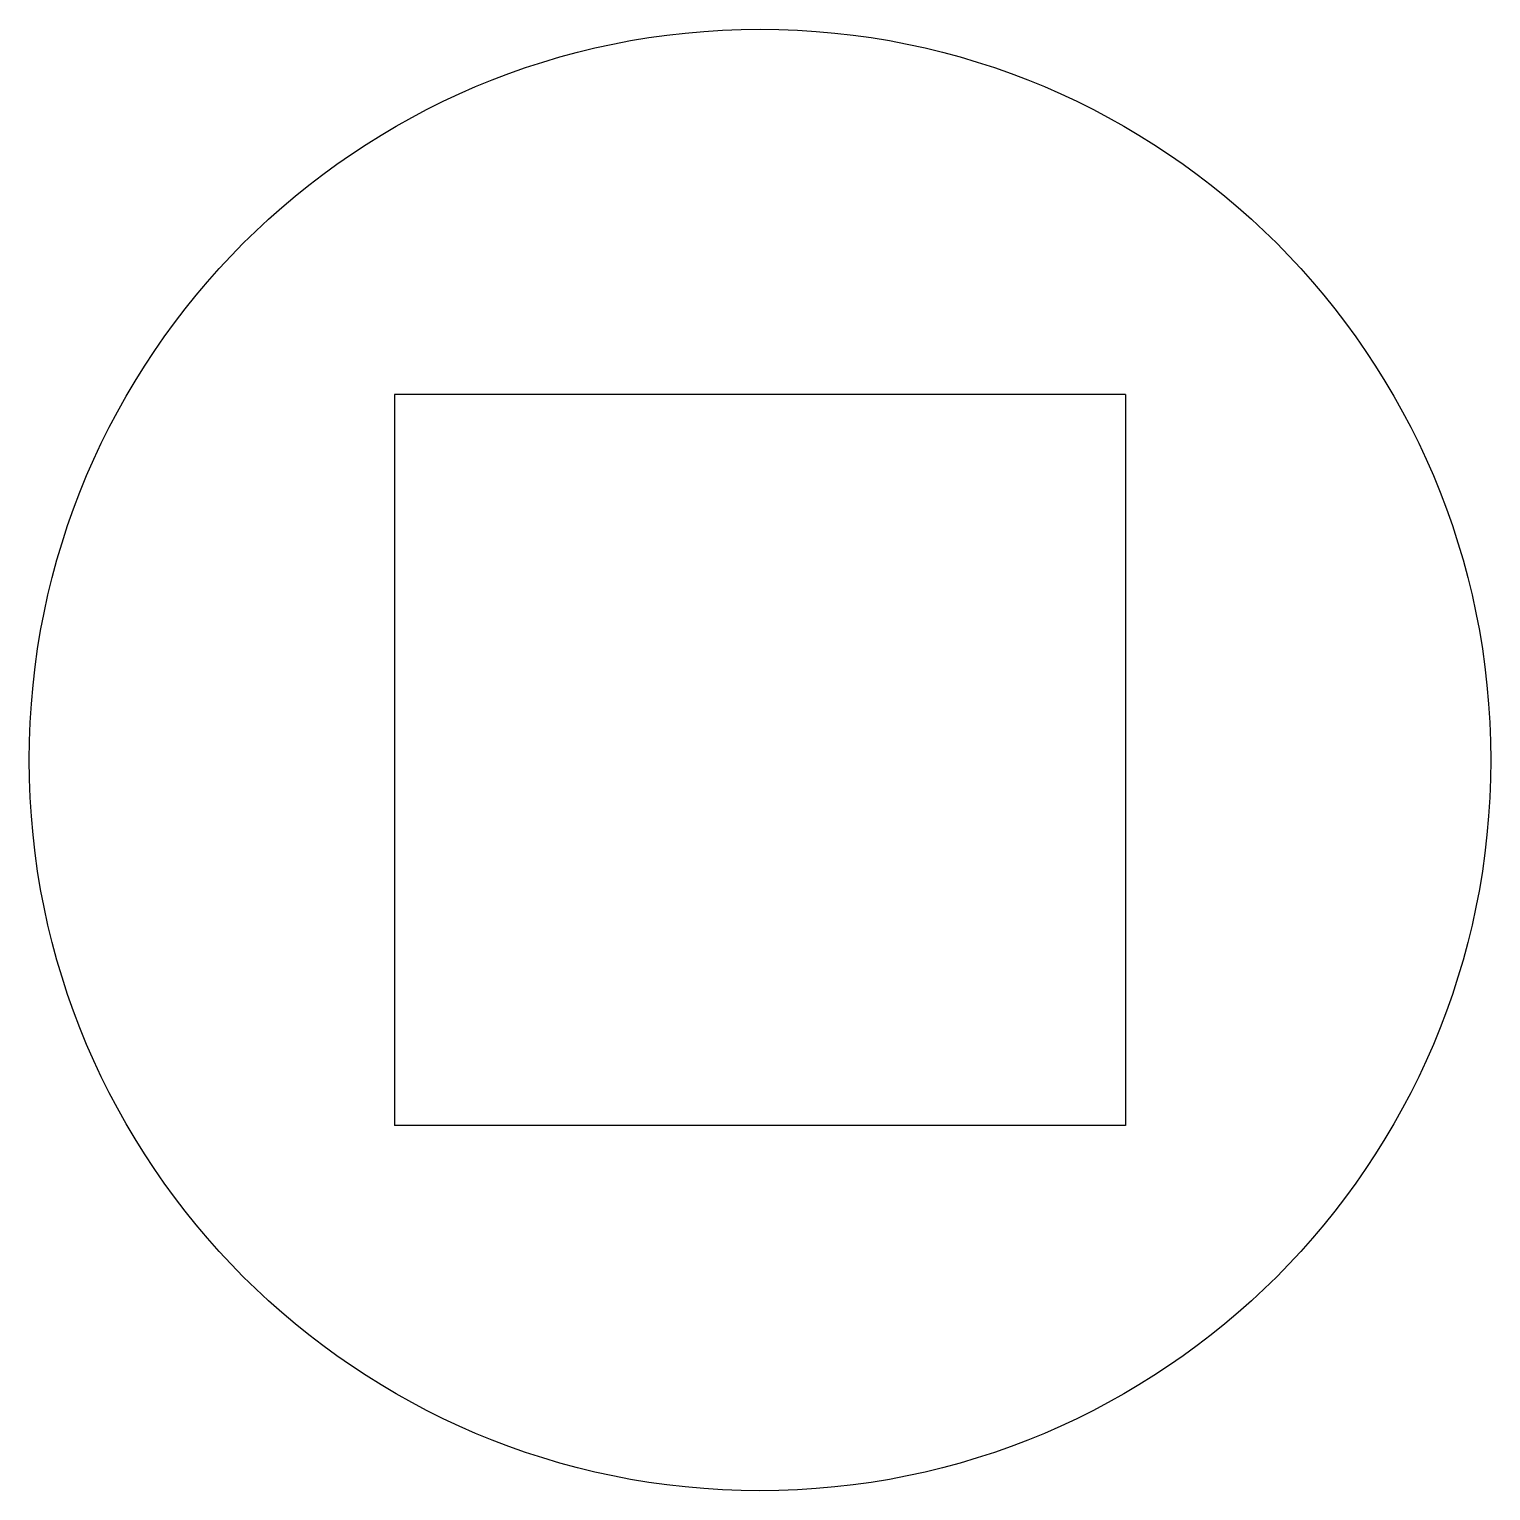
# Model space of a CAD drawing. Extents: x -10 to 10, y -10 to 10.
import ezdxf

# ---------------------------------------------------------------- set-up
doc = ezdxf.new("R2010")
doc.units = 0
doc.header["$MEASUREMENT"] = 0
doc.layers.add('VISIBLE', color=7, linetype='CONTINUOUS')

msp = doc.modelspace()

# ---------------------------------------------------------------- linework, layer by layer
at = {"layer": 'VISIBLE'}
for p, q in [((-5, 5), (-5, -5)), ((5, 5), (-5, 5)), ((5, 5), (5, -5)), ((5, -5), (-5, -5))]:
    msp.add_line(p, q, dxfattribs=at)
msp.add_circle((0, 0), 10, dxfattribs=at)

doc.saveas('drawing.dxf')
